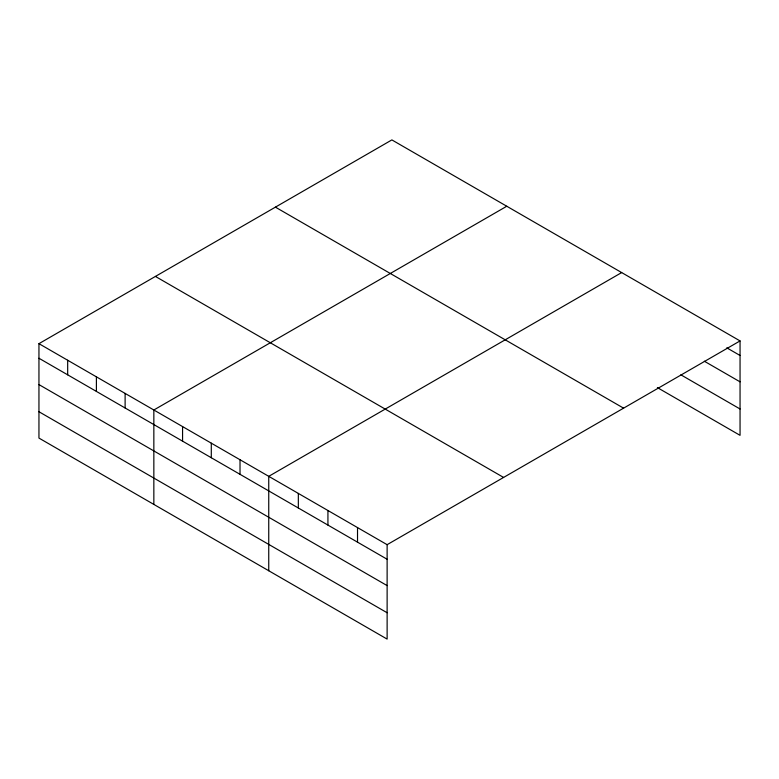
<?xml version="1.0" encoding="UTF-8"?>
<svg xmlns="http://www.w3.org/2000/svg" width="779" height="779" viewBox="0 0 779 779"><rect width="100%" height="100%" fill="white"/><g stroke="black" fill="none" stroke-linecap="round" stroke-linejoin="round"><path stroke-width="1.17" d="M38.95 343.666L387.124 544.677L387.124 639.092L38.95 438.08L38.95 343.666L391.876 139.908L740.05 340.92L740.05 435.334L657.388 387.611M506.778 206.24L153.843 409.997L153.843 504.412M621.671 272.572L268.745 476.339L268.745 570.754M387.124 544.677L740.05 340.92M726.788 347.833L740.05 355.487M704.333 361.222L740.05 381.837M680.865 374.816L740.05 408.985M275.415 207.146L623.58 408.157M155.42 276.428L503.585 477.439M38.95 358.243L387.124 559.254M38.95 384.592L387.124 585.604M38.95 411.731L387.124 612.752M357.522 527.597L357.522 542.165M327.93 510.508L327.93 525.085M298.338 493.419L298.338 507.996M240.02 459.756L240.02 474.323M211.294 443.173L211.294 457.74M182.568 426.58L182.568 441.157M125.117 393.414L125.117 407.992M96.401 376.832L96.401 391.409M67.676 360.249L67.676 374.826"/></g></svg>
